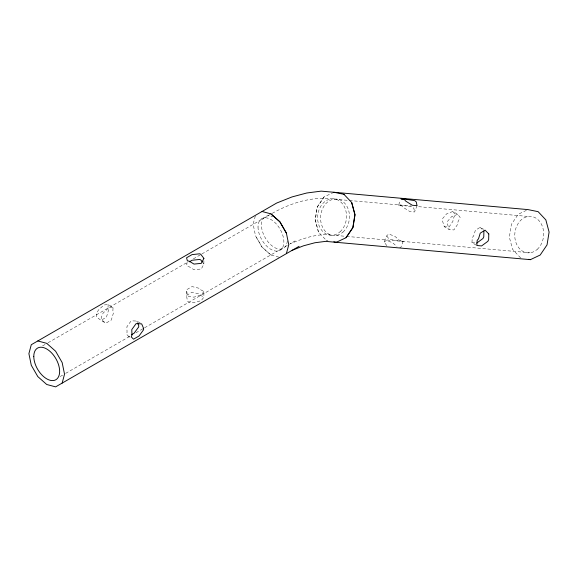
<?xml version="1.0" encoding="UTF-8"?>
<svg xmlns="http://www.w3.org/2000/svg" width="578" height="578" viewBox="0 0 578 578"><rect width="100%" height="100%" fill="white"/><g stroke="black" fill="none" stroke-linecap="round" stroke-linejoin="round"><path stroke-width="0.43" stroke-dasharray="2.89 2.17" d="M108.158 304.527L108.007 307.951L108.707 309.613L106.431 317.214L100.94 320.385L96.36 316.737L96.309 314.707L98.267 310.241L103.852 305.003L108.158 304.527L113.05 307.351L112.891 310.776L113.591 312.438L111.316 320.039L105.825 323.203L100.94 320.385M476.135 245.101L471.944 242.681L472.277 237.551L473.635 235.976L475.333 230.347L480.174 227.291L483.663 229.307M255.303 216.064L253.135 224.163L255.519 235.831L262.044 247.124L270.952 255.028L279.86 257.412M386.834 245.672L384.197 242.095L386.639 235.795L388.857 233.982L395.208 236.561L399.405 240.275L403.184 241.358L400.742 247.659L398.842 246.922M417.034 205.674L414.585 211.974L409.831 211.548L403.148 207.321L402.201 206.05L398.509 205.197L400.344 200.479M203.889 260.794L203.889 264.016L201.325 268.987L193.991 269.731L189.143 266.754L187.409 266.559L186.542 263.431L188.601 262.246M324.164 196.91L317.322 207.011L315.256 219.871L318.514 232.038M203.889 291.435L201.325 294.932L193.991 297.15L189.143 296.615L187.409 295.546L186.542 289.766L192.033 286.594L199.757 288.422L200.841 289.86L203.889 291.435L203.889 297.078L201.325 300.574L193.991 302.793L189.143 302.258L187.409 301.196L186.542 295.409L186.542 289.766M384.197 242.095L386.415 240.282L392.765 242.861L396.963 246.575M42.555 345.926L47.288 343.188M48.025 342.768L187.135 262.448M193.341 258.865L201.202 254.327M201.939 253.901L271.79 213.578M272.195 213.347C289.918 203.47 310.726 196.433 331.216 198.861M186.542 295.409L192.033 292.237L199.757 294.065L200.841 295.502L203.889 297.078M140.288 323.073L136.791 321.057L131.206 320.797L126.893 326.772L127.052 332.458L126.351 334.055L128.627 336.374L129.999 335.58M60.213 376.516L62.605 375.136M65.682 373.359L129.79 336.338M135.996 332.762L143.857 328.225M144.594 327.798L289.224 244.299M295.091 240.91L289.997 243.851C303.464 238.215 318.146 233.006 332.942 235.188M333.947 192.272L324.048 196.896L317.206 206.996L315.14 219.857L318.399 232.024L326.23 240.26M526.392 210.378L518.242 214.243L511.4 224.343L509.334 237.204L512.592 249.371L520.308 257.593L521.992 257.933M452.82 211.497L446.7 213.817L442.893 218.224L442.286 220.232L444.258 226.699L449.142 229.517L453.903 229.943L457.863 224.011L457.913 221.952L460.16 217.407L457.704 214.322L452.82 211.497L455.276 214.583L453.022 219.127L452.971 221.186L449.012 227.118L444.258 226.699M457.704 214.322L451.591 216.642L447.777 221.049L447.177 223.057L449.142 229.517M113.05 307.351L108.736 307.821L103.151 313.066L101.193 317.532L101.251 319.562L105.825 323.203M398.509 205.197L400.092 205.031L412.338 206.953L413.834 208.275L414.585 211.974M334.156 199.121L348.541 200.407M349.444 200.487L411.478 206.028M418.667 206.671L528.35 216.468M471.944 242.681L475.911 243.035M403.184 241.358L389.276 239.371L386.639 235.795M335.89 235.448L345.781 236.33M346.677 236.409L530.084 252.788M326.115 240.246L327.914 240.6M128.627 336.374L130.021 337.176M270.952 255.028L262.044 247.124L255.527 235.831M480.174 227.291L483.909 231.113M202.871 262.679L203.889 264.016M136.791 321.057L137.448 322.603M287.259 240.881A18.286 10.556 60 0 1 274.362 247.42A18.286 10.556 60 0 1 261.458 225.998A18.286 10.556 60 0 1 272.7 216.721M340.045 231.821A18.286 14.421 -84.9 0 0 338.542 200.364A18.286 14.421 -84.9 0 0 317.647 218.889A18.286 14.421 -84.9 0 0 340.045 231.821M537.179 249.429A18.286 14.421 -84.9 0 0 535.683 217.971A18.286 14.421 -84.9 0 0 514.788 236.496A18.286 14.421 -84.9 0 0 537.179 249.429M342.992 232.081A18.286 14.421 -84.9 0 0 341.49 200.624A18.286 14.421 -84.9 0 0 320.595 219.149A18.286 14.421 -84.9 0 0 342.992 232.081M258.019 226.988A18.286 10.556 60 0 0 277.411 251.112A18.286 10.556 60 0 0 277.411 225.254A18.286 10.556 60 0 0 258.019 226.988"/><path stroke-width="0.87" d="M483.909 231.113L483.772 236.879L482.97 238.504L476.705 243.107M62.149 383.106L64.534 374.197L62.149 362.536L55.625 351.236L46.717 343.339L37.808 340.948M286.377 253.648L288.769 244.74L286.377 233.079L279.86 221.779L270.952 213.882L262.044 211.49M345.998 237.674L352.84 227.573L354.906 214.713L351.648 202.546M189.288 261.848L192.033 260.266L199.757 259.435L200.841 259.999L202.365 262.007M131.372 334.785L134.118 333.203L138.698 326.931L138.749 325.703L137.774 323.384M299.137 246.286L55.625 386.87L46.717 384.486L37.808 376.589L31.284 365.289L28.9 353.628L31.284 344.719L276.674 203.044L292.02 196.932L306.687 193.009L321.166 191.13L528.025 209.604L538.125 211.671L545.842 219.886L549.1 232.06L547.034 244.92L540.192 255.021L530.409 259.659L325.609 241.366L314.902 242.753L303.457 245.823L292.114 250.339M336.223 242.312L346.114 237.688L352.956 227.588L355.022 214.727L351.764 202.56L343.932 194.324M333.831 192.257L344.047 194.338M528.726 259.312L530.409 259.659M333.809 241.806L336.331 242.326M270.952 213.882L279.853 221.779L286.377 233.079M488.793 233.938L488.656 239.704L487.854 241.322L481.59 245.932L476.836 245.506L477.168 240.369L478.526 238.801L480.224 233.172L485.058 230.116L488.793 233.938M143.64 328.528L143.582 329.749L139.009 336.02L133.518 339.192L131.242 336.873L131.943 335.283L131.784 329.597L136.097 323.615L141.682 323.882L143.64 328.528M203.889 258.373L201.325 263.344L193.991 264.088L189.143 261.111L187.409 260.916L186.542 257.788L192.033 254.616L199.757 253.793L200.841 254.356L203.889 258.373M402.534 198.731L400.951 198.904L404.651 199.75L405.59 201.021L412.273 205.248L417.034 205.674L416.276 201.975L414.78 200.653L402.534 198.731M33.791 356.445A18.286 10.556 60 0 0 53.183 380.57A18.286 10.556 60 0 0 53.183 354.719A18.286 10.556 60 0 0 33.791 356.445"/></g></svg>
